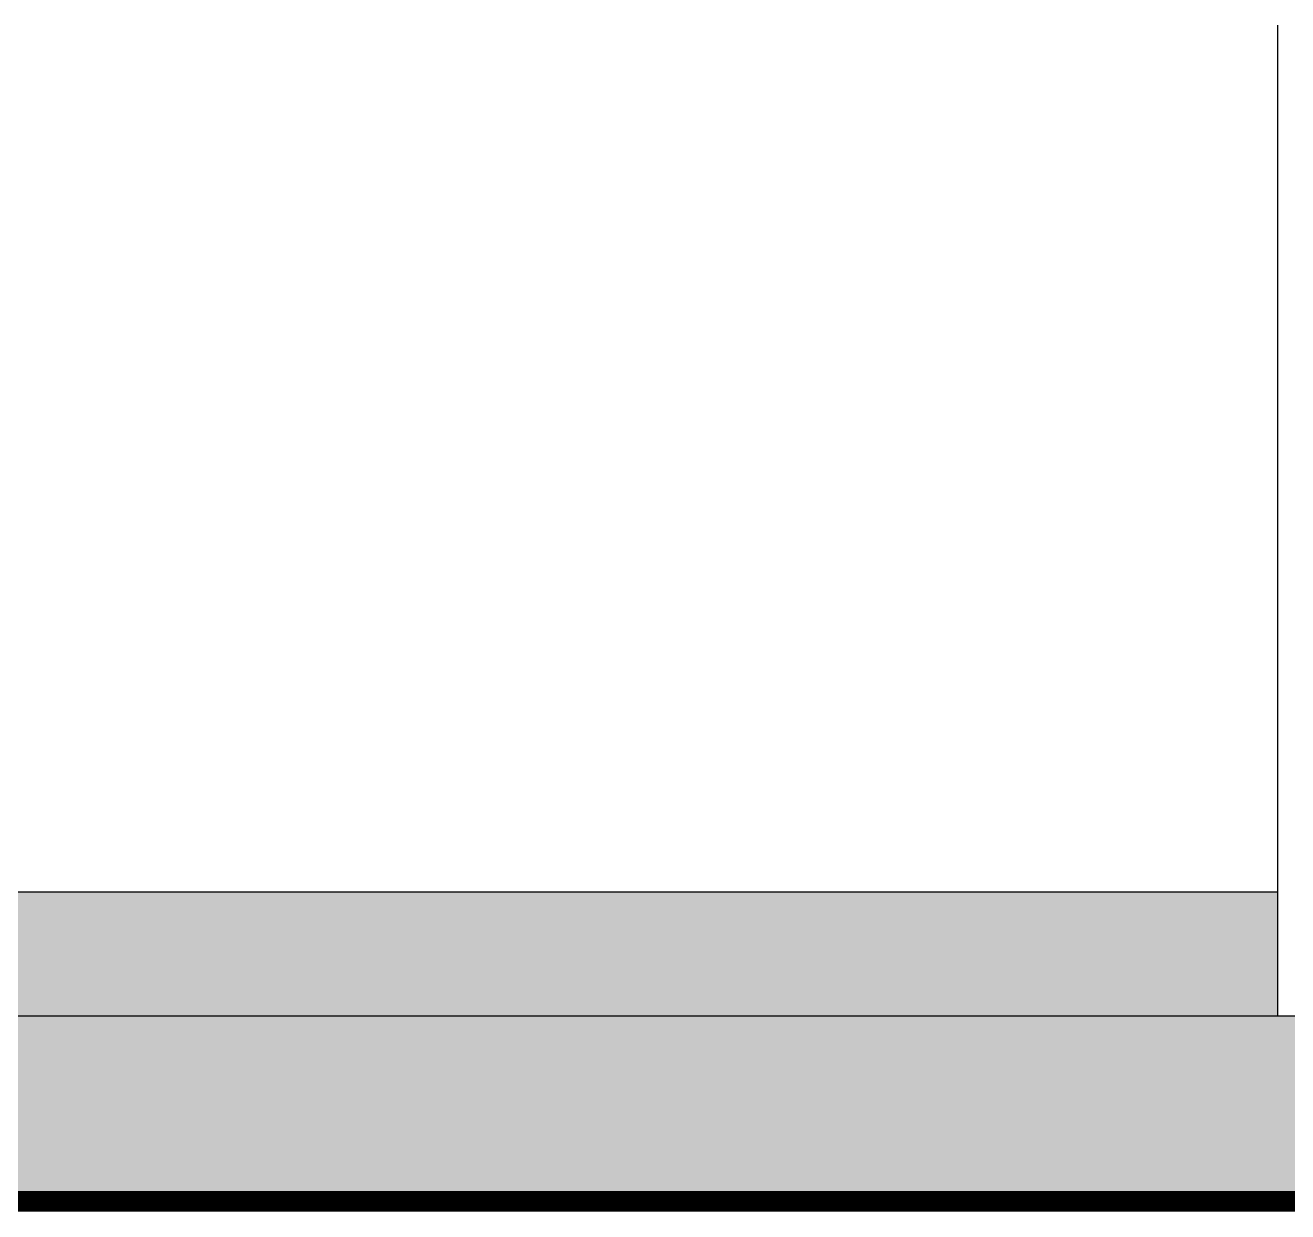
# Model space of a CAD drawing. Extents: x 44111 to 90315, y 4379 to 151689.
# Drawn here: x 70299 to 73356, y 29485 to 32360 of the extents above; entities that cross this region are included whole.
import ezdxf

# ---------------------------------------------------------------- set-up
doc = ezdxf.new("R2010")
doc.units = 0
doc.header["$LTSCALE"] = 1000
doc.header["$MEASUREMENT"] = 0
doc.linetypes.add('DOTE', pattern=[2.42, 2, -0.2, 0.02, -0.2])
for name, color, linetype in [('A-DOTE', 1, 'DOTE'), ('A-立面看线', 50, 'Continuous'), ('J-LM-外墙材料分色', 249, 'Continuous'), ('J-LM-门窗洞', 35, 'Continuous')]:
    doc.layers.add(name, color=color, linetype=linetype)

msp = doc.modelspace()

# ---------------------------------------------------------------- hatches: boundary and pattern name
at = {"layer": 'J-LM-外墙材料分色'}
h = msp.add_hatch(dxfattribs=at)
h.set_pattern_fill('大理石', color=159, scale=50)
h.set_pattern_definition([(41.9872125, (-591259.077, 755447.22), (299.9999956, 225.0000049), [4.804866, -1004.216925]), (68.1985905, (-591330.505, 755439.72), (149.9999999, 450.0000002), [17.30946, -1194.35262]), (60.945396, (-591334.077, 755431.15), (149.99998994, 225.0000064), [7.35402, -1536.99045]), (90, (-591330.5, 755437.58), (150, -9e-15), [2.142857, -222.85713]), (71.565051, (-591260.505, 755442.936), (3e-07, 225.0000005), [4.51754, -469.824105]), (171.469234, (-591260.505, 755442.936), (-149.9999995, 1.4e-06), [7.222767, -1509.5583]), (79.215702, (-591270.505, 755429.007), (150.00000075, 900.0000004), [15.269685, -1588.04715]), (62.1329961, (-591383.3624, 755497.5784), (599.99999271, 1125.0000044), [35.147284, -7345.78245]), (0, (-591381.2, 755530.57), (0, 225), [0, -150]), (64.9831065, (-591284.077, 755571.507), (300.00000076, 674.99999954), [23.647065, -2459.2947]), (81.4391104, (-591226.2196, 755482.5784), (299.999999483, 2024.99998723), [33.588522, -7020.0009]), (82.8749836, (-591309.077, 755502.936), (149.99999099, 1125.00000113), [17.276266, -3610.7397]), (76.75948, (-591324.077, 755455.793), (150.00000146, 674.99999948), [37.42339, -3892.0326]), (0, (-591347.46, 755455.9), (0, 225), [0, -150]), (0, (-591345.05, 755453.5), (0, 225), [0, -150]), (0, (-591328.18, 755465.54), (0, 225), [0, -150]), (0, (-591333, 755492.03), (0, 225), [0, -150]), (59.0362434, (-591315.505, 755492.221), (149.99998805, 225.00000645), [12.494896, -2611.4334]), (0, (-591309.1, 755502.52), (0, 225), [0, -150]), (0, (-591328.18, 755494.44), (0, 225), [0, -150]), (0, (-591320.95, 755508.9), (0, 225), [0, -150]), (0, (-591328.18, 755487.21), (0, 225), [0, -150]), (50.194429, (-591241.22, 755471.864), (150.0000001, 225.0000001), [5.57875, -1165.9587]), (90, (-591241.22, 755465.44), (150, -9e-15), [6.42857, -218.57142]), (43.6677801, (-591249.077, 755457.936), (450.00000034, 449.99999912), [10.862076, -2270.1738]), (90, (-591249.08, 755455.8), (150, -9e-15), [2.142857, -222.85713]), (39.805571, (-591255.505, 755450.436), (299.99999284, 225.00000885), [8.368125, -1748.93805]), (0, (-591277.57, 755465.54), (0, 225), [0, -150]), (0, (-591240.9, 755472.33), (0, 225), [0, -150]), (0, (-591240.9, 755472.33), (0, 225), [0, -150]), (29.3577535, (-591237.648, 755476.15), (449.9999991, 225.00000133), [13.112542, -1363.704435]), (0, (-591241.41, 755487.21), (0, 225), [0, -150]), (146.309932, (-591284.077, 755571.507), (-300.00000184, 224.9999961), [15.452362, -1607.0457]), (8.1301023, (-591300.505, 755541.507), (1499.99998944, 224.99999867), [15.152287, -3166.8282]), (47.8624052, (-591334.077, 755537.221), (600.000000265, 674.999999374), [20.22829, -4227.71235]), (14.6208739, (-591366.934, 755528.65), (899.99999752, 225.00000939), [33.956755, -3531.5025]), (0, (-591354.7, 755542.6), (0, 225), [0, -150]), (18.4349488, (-591306.934, 755520.078), (600.00000006, 224.9999993), [6.77631, -1416.248625]), (16.699244, (-591300.505, 755522.22), (149.999997, 1.24e-05), [3.72868, -779.294295]), (101.093723, (-591296.934, 755523.293), (-300.00000262, 1574.99998526), [18.561123, -3879.2748]), (0, (-591316.13, 755532.98), (0, 225), [0, -150]), (0, (-591300.58, 755541.93), (0, 225), [0, -150]), (0, (-591320.95, 755516.12), (0, 225), [0, -150]), (0, (-591340.23, 755564.29), (0, 225), [0, -150]), (0, (-591347.46, 755554.65), (0, 225), [0, -150]), (44.1449026, (-591309.077, 755568.293), (450.00000077, 449.99999998), [16.92194, -3536.6853]), (54.5829447, (-591320.505, 755552.221), (150.00000042, 224.999999113), [19.720626, -4121.6106]), (0, (-591308.87, 755568.44), (0, 225), [0, -150]), (0, (-591330.6, 755557.06), (0, 225), [0, -150]), (0, (-591308.87, 755568.44), (0, 225), [0, -150]), (0, (-591320.48, 755551.87), (0, 225), [0, -150]), (75.0685828, (-591285.505, 755543.65), (150, 675.0000002), [5.544348, -1158.76875]), (90, (-591284.08, 755549), (150, -9e-15), [22.5, -202.5]), (50.194429, (-591257.648, 755643.293), (150.0000001, 225.0000001), [5.57875, -1165.9587]), (0, (-591299.26, 755595.6), (0, 225), [0, -150]), (0, (-591294.44, 755593.2), (0, 225), [0, -150]), (0, (-591313.72, 755598), (0, 225), [0, -150]), (0, (-591289.62, 755624.5), (0, 225), [0, -150]), (53.1301023, (-591274.077, 755611.15), (150.00000021, 224.99999986), [10.714286, -2239.28565]), (90, (-591274.08, 755592.94), (150, -9e-15), [18.214285, -206.78571]), (0, (-591274.05, 755593.3), (0, 225), [0, -150]), (23.1985905, (-591262.648, 755641.15), (450.0000003, 225.0000001), [5.43984, -1136.926125]), (66.037511, (-591264.077, 755637.936), (150, 449.9999997), [3.51745, -735.14688]), (66.037511, (-591265.505, 755634.72), (150, 449.9999997), [3.51745, -735.14688]), (81.8698976, (-591267.648, 755619.721), (150.00000065, 1125.00000011), [15.152287, -3166.8282]), (90, (-591254.08, 755647.58), (150, -9e-15), [5.357144, -219.642855]), (0, (-591270.55, 755655.08), (0, 225), [0, -150])])
h.paths.add_polyline_path([(76781.1, 29959.9), (65781.1, 29959.9), (65781.1, 29509.9), (76781.1, 29509.9)])
h.paths.add_polyline_path([(65781.1, 29959.9), (65661.1, 29959.9), (65661.1, 29929.9), (64661.1, 29929.9), (64661.1, 29809.9), (64361.1, 29809.9), (64361.1, 29659.9), (64061.1, 29659.9), (64061.1, 29509.9), (65781.1, 29509.9)])
h.paths.add_polyline_path([(67241.1, 30259.8), (65781.1, 30259.8), (65781.1, 29959.9), (67241.1, 29959.9)])
h.paths.add_polyline_path([(65781.1, 30259.8), (65661.1, 30259.8), (65661.1, 29959.9), (65781.1, 29959.9)])
h.paths.add_polyline_path([(73331.1, 30259.8), (68141.1, 30259.8), (68141.1, 29959.9), (73331.1, 29959.9)])
h.paths.add_polyline_path([(76781.1, 30259.8), (75731.1, 30259.8), (75731.1, 29959.9), (76781.1, 29959.9)])
h.paths.add_polyline_path([(76901.1, 30259.8), (76781.1, 30259.8), (76781.1, 29959.9), (76901.1, 29959.9)])
h.paths.add_polyline_path([(76901.1, 29959.9), (76781.1, 29959.9), (76781.1, 29509.9), (76901.1, 29509.9)])
h.paths.add_polyline_path([(78201.1, 29809.9), (77901.1, 29809.9), (77901.1, 29929.9), (76901.1, 29929.9), (76901.1, 29509.9), (78501.1, 29509.9), (78501.1, 29659.9), (78201.1, 29659.9)])

# ---------------------------------------------------------------- linework, layer by layer
at = {"layer": 'A-DOTE'}
msp.add_line((63339.7, 29959.9), (79801.1, 29959.9), dxfattribs=at)
at = {"layer": 'A-立面看线'}
for p, q in [((68141.1, 30259.8), (73331.1, 30259.8)), ((65661.1, 29959.9), (76901.1, 29959.9))]:
    msp.add_line(p, q, dxfattribs=at)
at = {"layer": 'A-立面看线', "const_width": 50}
msp.add_lwpolyline([(63470.8, 29509.9), (79639.3, 29509.9)], dxfattribs=at)
at = {"layer": 'J-LM-门窗洞'}
msp.add_line((73331.1, 32359.9), (73331.1, 29959.9), dxfattribs=at)

doc.saveas('drawing.dxf')
